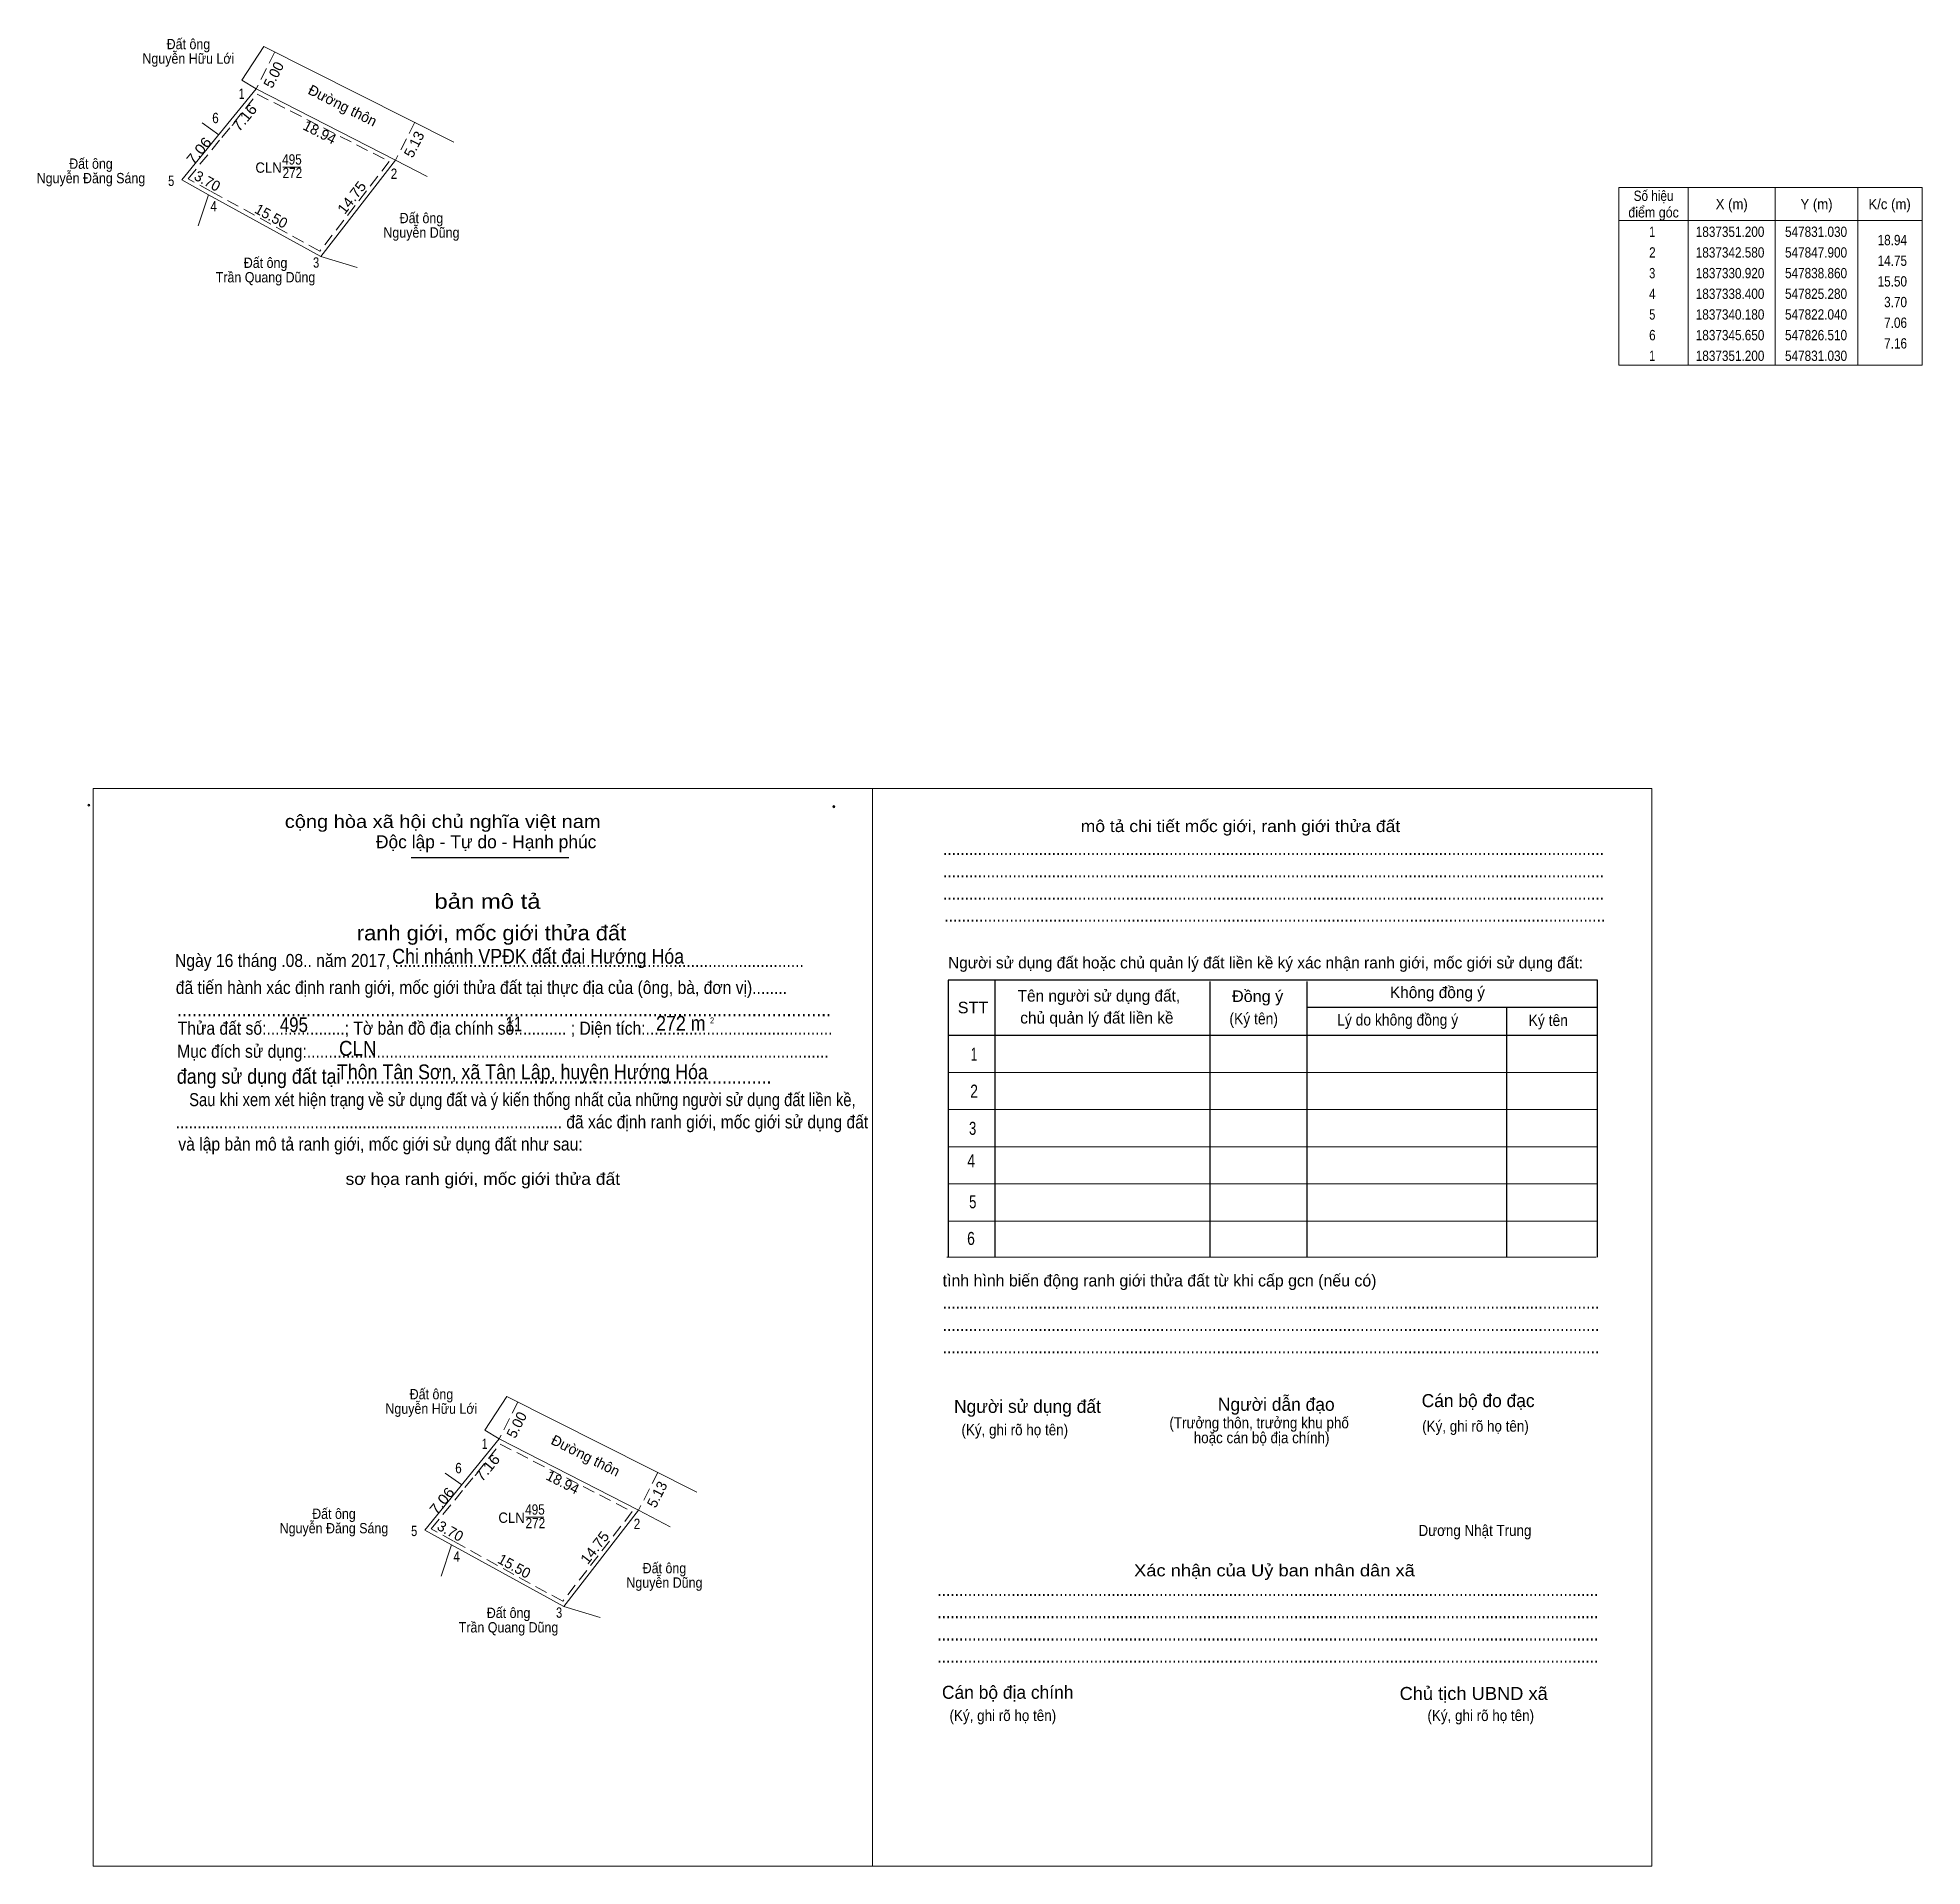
# Model space of a CAD drawing. Header units: metres. Extents: x 547805 to 548033, y 1837136 to 1837357.
import ezdxf
from ezdxf.enums import TextEntityAlignment as Align

# ---------------------------------------------------------------- set-up
doc = ezdxf.new("R2010")
doc.units = ezdxf.units.M
doc.header["$LTSCALE"] = 0.5
doc.header["$PDMODE"] = 32
doc.header["$PDSIZE"] = 0.25
doc.linetypes.add('MEDIUM_DASHED', pattern=[4.5, 3, -1.5])
for name, color, linetype, lineweight in [('1', 7, 'MEDIUM_DASHED', 13), ('10', 7, 'Continuous', 13), ('15', 7, 'Continuous', 13), ('61', 7, 'Continuous', 13), ('63', 7, 'Continuous', 13), ('7', 7, 'Continuous', 13)]:
    doc.layers.add(name, color=color, linetype=linetype, lineweight=lineweight)
doc.layers.add('17', color=7, linetype='Continuous')

msp = doc.modelspace()

# ---------------------------------------------------------------- linework, layer by layer
at = {"layer": '1'}
for points in [[(547831.16, 1837350.57), (547847.14, 1837342.41), (547838.73, 1837331.56), (547825.52, 1837338.84), (547822.81, 1837340.33), (547826.9, 1837345.33)], [(547860.55, 1837187.28), (547876.53, 1837179.12), (547868.12, 1837168.27), (547854.91, 1837175.55), (547852.2, 1837177.04), (547856.29, 1837182.04)]]:
    msp.add_lwpolyline(points, close=True, dxfattribs=at)
at = {"layer": '10'}
for p, q in [((547831.97, 1837356.33), (547854.96, 1837344.77)), ((547824.49, 1837347.07), (547826.51, 1837345.65)), ((547825.28, 1837338.4), (547824.04, 1837334.62)), ((547861.36, 1837193.04), (547884.35, 1837181.48)), ((547853.88, 1837183.78), (547855.9, 1837182.36)), ((547854.67, 1837175.11), (547853.43, 1837171.33))]:
    msp.add_line(p, q, dxfattribs=at)
at = {"layer": '15'}
for points in [[(547831.97, 1837356.33), (547829.32, 1837352.25), (547831.03, 1837351.2)], [(547861.36, 1837193.04), (547858.71, 1837188.96), (547860.42, 1837187.91)]]:
    msp.add_lwpolyline(points, dxfattribs=at)
at = {"layer": '61'}
for p, q in [((547831.03, 1837351.2), (547822.04, 1837340.18)), ((547838.86, 1837330.92), (547847.9, 1837342.58)), ((547825.28, 1837338.4), (547822.04, 1837340.18)), ((547838.86, 1837330.92), (547825.28, 1837338.4)), ((547838.86, 1837330.92), (547843.26, 1837329.59)), ((547860.42, 1837187.91), (547851.43, 1837176.89)), ((547868.25, 1837167.63), (547877.29, 1837179.29)), ((547854.67, 1837175.11), (547851.43, 1837176.89)), ((547868.25, 1837167.63), (547854.67, 1837175.11)), ((547868.25, 1837167.63), (547872.65, 1837166.3))]:
    msp.add_line(p, q, dxfattribs=at)
for points in [[(547831.03, 1837351.2), (547847.9, 1837342.58), (547851.73, 1837340.58)], [(547860.42, 1837187.91), (547877.29, 1837179.29), (547881.12, 1837177.29)]]:
    msp.add_lwpolyline(points, dxfattribs=at)
at = {"layer": '63', "linetype": 'MEDIUM_DASHED'}
for p, q in [((547833.3, 1837355.66), (547831.03, 1837351.2)), ((547850.23, 1837347.15), (547847.9, 1837342.58)), ((547862.69, 1837192.37), (547860.42, 1837187.91)), ((547879.62, 1837183.86), (547877.29, 1837179.29))]:
    msp.add_line(p, q, dxfattribs=at)
at = {"layer": '63'}
for p, q in [((547834.28, 1837341.73), (547836.43, 1837341.73)), ((548004.25, 1837339.26), (548004.25, 1837317.76)), ((548014.75, 1837339.26), (548014.75, 1837317.76)), ((548024.75, 1837339.26), (548024.75, 1837317.76)), ((547995.85, 1837335.26), (548032.55, 1837335.26)), ((547863.67, 1837178.44), (547865.82, 1837178.44))]:
    msp.add_line(p, q, dxfattribs=at)
msp.add_lwpolyline([(547995.85, 1837339.26), (548032.55, 1837339.26), (548032.55, 1837317.76), (547995.85, 1837317.76)], close=True, dxfattribs=at)
at = {"layer": '7', "lineweight": 25}
for p, q in [((547849.79, 1837258.23), (547868.85, 1837258.23)), ((547920.37, 1837243.38), (547920.37, 1837209.9)), ((547946.37, 1837243.24), (547946.37, 1837209.9)), ((547958.1, 1837243.24), (547958.1, 1837209.9)), ((547958.1, 1837240.14), (547993.25, 1837240.14)), ((547982.24, 1837240.14), (547982.24, 1837209.9)), ((547914.72, 1837236.73), (547993.25, 1837236.73))]:
    msp.add_line(p, q, dxfattribs=at)
at = {"layer": '7'}
for p, q in [((547914.72, 1837232.23), (547993.25, 1837232.23)), ((547914.72, 1837227.74), (547993.25, 1837227.74)), ((547914.72, 1837223.24), (547993.25, 1837223.24)), ((547914.72, 1837218.75), (547993.25, 1837218.75)), ((547914.72, 1837214.25), (547993.25, 1837214.25)), ((547914.58, 1837209.9), (547993.11, 1837209.9))]:
    msp.add_line(p, q, dxfattribs=at)
for points in [[(547811.32, 1837266.58), (547905.57, 1837266.58), (547905.57, 1837136.22), (547811.32, 1837136.22)], [(547905.57, 1837266.58), (547999.82, 1837266.58), (547999.82, 1837136.22), (547905.57, 1837136.22)], [(547905.57, 1837266.58), (547999.82, 1837266.58), (547999.82, 1837136.22), (547905.57, 1837136.22)]]:
    msp.add_lwpolyline(points, close=True, dxfattribs=at)
at = {"layer": '7', "lineweight": 25}
msp.add_lwpolyline([(547993.25, 1837209.9), (547993.25, 1837243.38), (547914.72, 1837243.38), (547914.72, 1837209.9)], dxfattribs=at)
at = {"layer": '7'}
for p in [(547810.81, 1837264.57), (547900.91, 1837264.38)]:
    msp.add_point(p, dxfattribs=at)

# ---------------------------------------------------------------- texts
at = {"layer": '1'}
for s, width, p in [('CLN', 0.95, (547832.535, 1837341.05)), ('495', 0.85, (547835.365, 1837342.04)), ('272', 0.85, (547835.415, 1837340.4)), ('CLN', 0.95, (547861.925, 1837177.76)), ('495', 0.85, (547864.755, 1837178.75)), ('272', 0.85, (547864.805, 1837177.11))]:
    msp.add_text(s, height=1.25, dxfattribs=dict(at, width=width)).set_placement(p, align=Align.CENTER)
at = {"layer": '17', "width": 0.9}
msp.add_text('Dương Nhật Trung', height=1.344, dxfattribs=at).set_placement((547971.62, 1837176.17))
at = {"layer": '63'}
for s, width, p in [('Nguyễn Hữu Lới', 0.9, (547822.835, 1837354.24)), ('Đất ông', 0.9, (547822.845, 1837355.99)), ('Đất ông', 0.9, (547811.055, 1837341.53)), ('Nguyễn Đăng Sáng', 0.9, (547811.055, 1837339.78)), ('Số hiệu', 0.85, (548000.05, 1837337.64)), ('X (m)', 0.95, (548009.5, 1837336.64)), ('Y (m)', 0.95, (548019.755, 1837336.64)), ('K/c (m)', 0.95, (548028.595, 1837336.64)), ('Đất ông', 0.9, (547851.025, 1837334.95)), ('điểm góc', 0.9, (548000.05, 1837335.64)), ('Nguyễn Dũng', 0.9, (547851.025, 1837333.2)), (' 1', 0.75, (547999.7, 1837333.29)), ('1837351.200', 0.85, (548009.3, 1837333.29)), ('547831.030', 0.85, (548019.7, 1837333.29)), ('Đất ông', 0.9, (547832.175, 1837329.54)), (' 2', 0.85, (547999.705, 1837330.79)), ('1837342.580', 0.85, (548009.3, 1837330.79)), ('547847.900', 0.85, (548019.7, 1837330.79)), ('Trần Quang Dũng', 0.9, (547832.17, 1837327.79)), (' 3', 0.8, (547999.695, 1837328.29)), ('1837330.920', 0.85, (548009.3, 1837328.29)), ('547838.860', 0.85, (548019.7, 1837328.29)), (' 4', 0.85, (547999.7, 1837325.79)), ('1837338.400', 0.85, (548009.3, 1837325.79)), ('547825.280', 0.85, (548019.7, 1837325.79)), (' 5', 0.8, (547999.705, 1837323.29)), ('1837340.180', 0.85, (548009.3, 1837323.29)), ('547822.040', 0.85, (548019.7, 1837323.29)), (' 6', 0.85, (547999.705, 1837320.79)), ('1837345.650', 0.85, (548009.3, 1837320.79)), ('547826.510', 0.85, (548019.7, 1837320.79)), (' 1', 0.75, (547999.7, 1837318.29)), ('1837351.200', 0.85, (548009.3, 1837318.29)), ('547831.030', 0.85, (548019.7, 1837318.29)), ('Đất ông', 0.9, (547852.235, 1837192.7)), ('Nguyễn Hữu Lới', 0.9, (547852.225, 1837190.95)), ('Nguyễn Đăng Sáng', 0.9, (547840.445, 1837176.49)), ('Đất ông', 0.9, (547840.445, 1837178.24)), ('Nguyễn Dũng', 0.9, (547880.415, 1837169.91)), ('Đất ông', 0.9, (547880.415, 1837171.66)), ('Đất ông', 0.9, (547861.565, 1837166.25)), ('Trần Quang Dũng', 0.9, (547861.56, 1837164.5))]:
    msp.add_text(s, height=1.25, dxfattribs=dict(at, width=width)).set_placement(p, align=Align.CENTER)
for s, rotation, p in [('5.00', 63.025, (547833.712, 1837352.6165)), ('Đường thôn', 333.315, (547841.2093, 1837348.6255)), ('18.94', 332.935, (547838.4406, 1837345.3988)), ('5.13', 62.985, (547850.6979, 1837344.2061)), ('3.70', 331.216, (547824.8341, 1837339.5072)), ('15.50', 331.154, (547832.5635, 1837335.2671)), ('5.00', 63.025, (547863.102, 1837189.3265)), ('Đường thôn', 333.315, (547870.5994, 1837185.3355)), ('18.94', 332.935, (547867.8306, 1837182.1088)), ('5.13', 62.985, (547880.0879, 1837180.9161)), ('3.70', 331.216, (547854.2241, 1837176.2172)), ('15.50', 331.154, (547861.9535, 1837171.9771))]:
    msp.add_text(s, height=1.25, rotation=rotation, dxfattribs=at).set_placement(p, align=Align.CENTER)
for s, width, p in [(' 1', 0.75, (547829.63, 1837349.99)), (' 6', 0.85, (547826.51, 1837347.05)), (' 5', 0.8, (547821.13, 1837339.45)), (' 2', 0.85, (547848.1, 1837340.31)), (' 4', 0.85, (547826.29, 1837336.37)), ('18.94', 0.85, (548030.7, 1837332.29)), (' 3', 0.8, (547838.66, 1837329.57)), ('14.75', 0.85, (548030.7, 1837329.79)), ('15.50', 0.85, (548030.7, 1837327.29)), ('3.70', 0.85, (548030.7, 1837324.79)), ('7.06', 0.85, (548030.7, 1837322.29)), ('7.16', 0.85, (548030.7, 1837319.79)), (' 1', 0.75, (547859.02, 1837186.7)), (' 6', 0.85, (547855.9, 1837183.76)), (' 2', 0.85, (547877.49, 1837177.02)), (' 5', 0.8, (547850.52, 1837176.16)), (' 4', 0.85, (547855.68, 1837173.08)), (' 3', 0.8, (547868.05, 1837166.28))]:
    msp.add_text(s, height=1.25, dxfattribs=dict(at, width=width)).set_placement(p, align=Align.RIGHT)
for s, rotation, width, p in [('7.16', 50.84, 1.1, (547830.1056, 1837347.3103)), ('7.06', 50.745, 1.1, (547824.599, 1837343.3195)), ('14.75', 52.214, 1.05, (547843.0933, 1837337.6671)), ('7.16', 50.84, 1.1, (547859.4956, 1837184.0203)), ('7.06', 50.745, 1.1, (547853.989, 1837180.0295)), ('14.75', 52.214, 1.05, (547872.4833, 1837174.3771))]:
    msp.add_text(s, height=1.25, rotation=rotation, dxfattribs=dict(at, width=width)).set_placement(p, align=Align.CENTER)
at = {"layer": '7'}
for s, height, width, p in [('cộng hòa xã hội chủ nghĩa việt nam', 1.573, 1.15, (547834.5, 1837261.81)), ('........................................................................................................................................................', 1.573, 0.9, (547914.1, 1837258.54)), ('........................................................................................................................................................', 1.573, 0.9, (547914.1, 1837255.85)), ('........................................................................................................................................................', 1.573, 0.9, (547914.1, 1837253.13)), ('........................................................................................................................................................', 1.573, 0.9, (547914.26, 1837250.47)), ('Ngày 16 tháng .08.. năm 2017, ..............................................................................................', 1.575, 0.9, (547821.22, 1837244.99)), ('Chi nhánh VPĐK đất đai Hướng Hóa', 1.79, 0.9, (547847.49, 1837245.39)), (' đã tiến hành xác định ranh giới, mốc giới thửa đất tại thực địa của (ông, bà, đơn vị)........', 1.573, 0.9, (547820.79, 1837241.73)), ('Đồng ý', 1.393, 1.05, (547949.06, 1837240.76)), ('....................................................................................................................................', 1.792, 0.9, (547821.48, 1837239.04)), ('STT', 1.393, 1.05, (547915.89, 1837239.39)), ('(Ký tên)', 1.393, 0.9, (547948.75, 1837238.05)), ('Lý do không đồng ý', 1.393, 0.9, (547961.78, 1837237.91)), ('Ký tên', 1.393, 0.9, (547984.94, 1837237.85)), ('Thửa đất số:..................; Tờ bản đồ địa chính số:........... ; Diện tích:...........................................', 1.573, 0.9, (547821.54, 1837236.8)), ('495', 1.79, 0.85, (547833.9, 1837237.12)), ('11', 1.79, 0.75, (547861.2, 1837237.21)), ('272 m', 1.79, 0.9, (547879.4, 1837237.29)), ('2', 0.7166, 0.8, (547885.93, 1837238.17)), ('Mục đích sử dụng:........................................................................................................................', 1.573, 0.9, (547821.48, 1837234.01)), ('CLN', 1.79, 0.95, (547841.05, 1837234.26)), ('đang sử dụng đất tại ......................................................................................', 1.792, 0.9, (547821.44, 1837230.87)), ('Thôn Tân Sơn, xã Tân Lập, huyện Hướng Hóa', 1.79, 0.9, (547840.8, 1837231.41)), ('Sau khi xem xét hiện trạng về sử dụng đất và ý kiến thống nhất của những người sử dụng đất liền kề,', 1.573, 0.85, (547822.93, 1837228.16)), ('......................................................................................... đã xác định ranh giới, mốc giới sử dụng đất', 1.57, 0.9, (547821.3, 1837225.47)), (' và lập bản mô tả ranh giới, mốc giới sử dụng đất như sau:', 1.573, 0.9, (547821.1, 1837222.79)), ('.......................................................................................................................................................', 1.573, 0.9, (547914.06, 1837203.65)), ('.......................................................................................................................................................', 1.573, 0.9, (547914.06, 1837200.96)), ('.......................................................................................................................................................', 1.573, 0.9, (547914.06, 1837198.25)), ('(Ký, ghi rõ họ tên)', 1.348, 0.9, (547916.34, 1837188.35)), ('(Ký, ghi rõ họ tên)', 1.348, 0.9, (547972.06, 1837188.79)), ('........................................................................................................................................................', 1.573, 0.9, (547913.42, 1837168.91)), ('........................................................................................................................................................', 1.573, 0.9, (547913.42, 1837166.23)), ('........................................................................................................................................................', 1.573, 0.9, (547913.42, 1837163.53)), ('........................................................................................................................................................', 1.573, 0.9, (547913.42, 1837160.85)), ('Chủ tịch UBND xã', 1.573, 1.05, (547969.33, 1837156.34)), ('(Ký, ghi rõ họ tên)', 1.348, 0.9, (547914.9, 1837153.79)), ('(Ký, ghi rõ họ tên)', 1.348, 0.9, (547972.7, 1837153.79))]:
    msp.add_text(s, height=height, dxfattribs=dict(at, width=width)).set_placement(p)
for s, height, width, p in [('mô tả chi tiết mốc giới, ranh giới thửa đất', 1.438, 1.1, (547950.085, 1837261.31)), ('bản mô tả', 1.798, 1.2, (547859.015, 1837252.03)), ('ranh giới, mốc giới thửa đất', 1.798, 1.1, (547859.5, 1837248.21)), ('1', 1.573, 0.65, (547917.855, 1837233.67)), ('2', 1.573, 0.8, (547917.87, 1837229.19)), ('3', 1.573, 0.75, (547917.69, 1837224.69)), ('4', 1.573, 0.8, (547917.525, 1837220.77)), ('sơ họa ranh giới, mốc giới thửa đất', 1.438, 1.1, (547858.45, 1837218.64)), ('5', 1.573, 0.75, (547917.705, 1837215.81)), ('6', 1.573, 0.8, (547917.49, 1837211.37)), ('(Trưởng thôn, trưởng khu phố', 1.348, 0.9, (547952.34, 1837189.19)), ('hoặc cán bộ địa chính)', 1.348, 0.9, (547952.64, 1837187.39)), ('Xác nhận của Uỷ ban nhân dân xã', 1.439, 1.15, (547954.195, 1837171.29))]:
    msp.add_text(s, height=height, dxfattribs=dict(at, width=width)).set_placement(p, align=Align.CENTER)
for s, height, p in [('Độc lập - Tự do - Hạnh phúc', 1.573, (547845.52, 1837259.35)), ('Người sử dụng đất hoặc chủ quản lý đất liền kề ký xác nhận ranh giới, mốc giới sử dụng đất:', 1.393, (547914.72, 1837244.82)), ('Tên người sử dụng đất,', 1.393, (547923.13, 1837240.81)), ('Không đồng ý', 1.393, (547968.16, 1837241.23)), ('chủ quản lý đất liền kề', 1.393, (547923.45, 1837238.15)), ('tình hình biến động ranh giới thửa đất từ khi cấp gcn (nếu có)', 1.438, (547914.06, 1837206.35)), ('Người sử dụng đất', 1.573, (547915.44, 1837191.06)), ('Người dẫn đạo', 1.572, (547947.35, 1837191.31)), ('Cán bộ đo đạc', 1.57, (547972, 1837191.76)), ('Cán bộ địa chính', 1.573, (547913.98, 1837156.48))]:
    msp.add_text(s, height=height, dxfattribs=at).set_placement(p)

doc.saveas('drawing.dxf')
